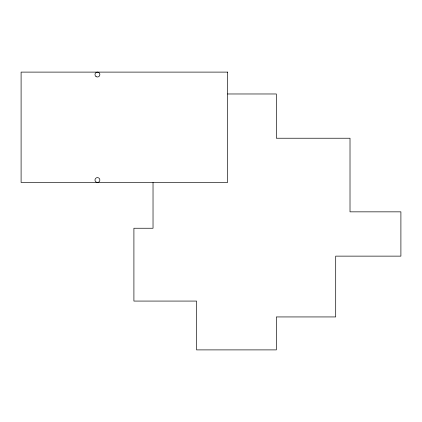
<?xml version="1.0" encoding="UTF-8"?>
<svg xmlns="http://www.w3.org/2000/svg" width="422" height="422" viewBox="0 0 422 422"><rect width="100%" height="100%" fill="white"/><g stroke="black" fill="none" stroke-linecap="round" stroke-linejoin="round"><path stroke-width="0.63" d="M227.585 93.974L276.336 93.974L276.336 138.231L350.012 138.231L350.012 211.844L400.9 211.844L400.9 256.133L335.696 256.133L335.696 316.938L276.336 316.938L276.336 349.891L196.557 349.891L196.557 301.071L133.906 301.071L133.906 228.244L153.028 228.244L153.028 182.483M227.585 72.109L21.1 72.109L21.1 182.483L227.585 182.483L227.585 72.109M96.058 76.582A2.448 2.448 0 0 0 99.866 74.731A2.448 2.448 0 0 0 96.358 72.357A2.448 2.448 0 0 0 96.058 76.582M96.205 182.156A2.448 2.448 0 0 0 99.872 180.036A2.448 2.448 0 0 0 96.205 177.92A2.448 2.448 0 0 0 96.205 182.156"/></g></svg>
